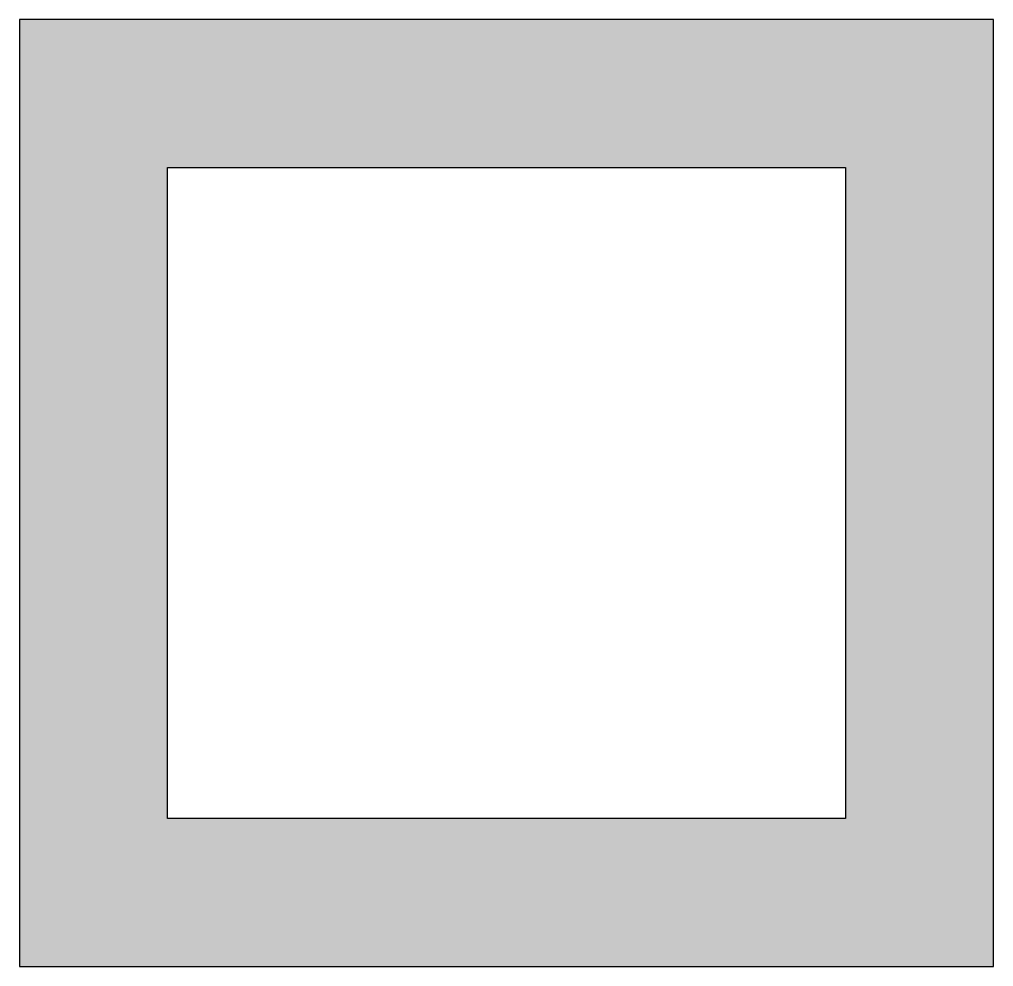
# Model space of a CAD drawing. Header units: millimetres. Extents: x 79795 to 317870, y -36033 to 97293.
# Drawn here: x 187570.5 to 188031, y 15183.8 to 15631.2 of the extents above; entities that cross this region are included whole.
import ezdxf

# ---------------------------------------------------------------- set-up
doc = ezdxf.new("R2010")
doc.units = ezdxf.units.MM
doc.header["$MEASUREMENT"] = 0
doc.layers.add('CSM-STL-XX-ZZ-M3-A-XXXX-00001_detached _19_04_21__rvt-1-Level 4$0$A-WALL-PATT', color=7, linetype='CONTINUOUS', lineweight=9)
doc.layers.add('CSM-STL-XX-ZZ-M3-A-XXXX-00001_detached _19_04_21__rvt-1-Level 4$0$I-WALL', color=7, linetype='CONTINUOUS', lineweight=9)

msp = doc.modelspace()

# ---------------------------------------------------------------- hatches: boundary and pattern name
at = {"layer": 'CSM-STL-XX-ZZ-M3-A-XXXX-00001_detached _19_04_21__rvt-1-Level 4$0$A-WALL-PATT'}
for points in [[(187961.01, 15561.23), (188031.01, 15561.23), (188031.01, 15631.23), (187570.51, 15631.23), (187570.51, 15561.23), (187888.01, 15561.23)], [(187640.51, 15183.83), (187640.51, 15561.23), (187570.51, 15561.23), (187570.51, 15183.83)], [(188031.01, 15253.83), (188031.01, 15561.23), (187961.01, 15561.23), (187961.01, 15253.83)], [(187640.51, 15183.83), (188031.01, 15183.83), (188031.01, 15253.83), (187640.51, 15253.83)]]:
    msp.add_hatch(color=256, dxfattribs=at).paths.add_polyline_path(points, flags=0)

# ---------------------------------------------------------------- linework, layer by layer
at = {"layer": 'CSM-STL-XX-ZZ-M3-A-XXXX-00001_detached _19_04_21__rvt-1-Level 4$0$I-WALL', "lineweight": 30}
for p, q in [((188031.01, 15631.23), (187570.51, 15631.23)), ((187570.51, 15631.23), (187570.51, 15561.23)), ((188031.01, 15561.23), (188031.01, 15631.23)), ((187570.51, 15561.23), (187570.51, 15183.83)), ((187640.51, 15561.23), (187961.01, 15561.23)), ((187640.51, 15253.83), (187640.51, 15561.23)), ((187961.01, 15561.23), (187961.01, 15253.83)), ((188031.01, 15253.83), (188031.01, 15561.23)), ((187961.01, 15253.83), (187640.51, 15253.83)), ((188031.01, 15183.83), (188031.01, 15253.83)), ((187570.51, 15183.83), (187640.51, 15183.83)), ((187640.51, 15183.83), (188031.01, 15183.83))]:
    msp.add_line(p, q, dxfattribs=at)

doc.saveas('drawing.dxf')
